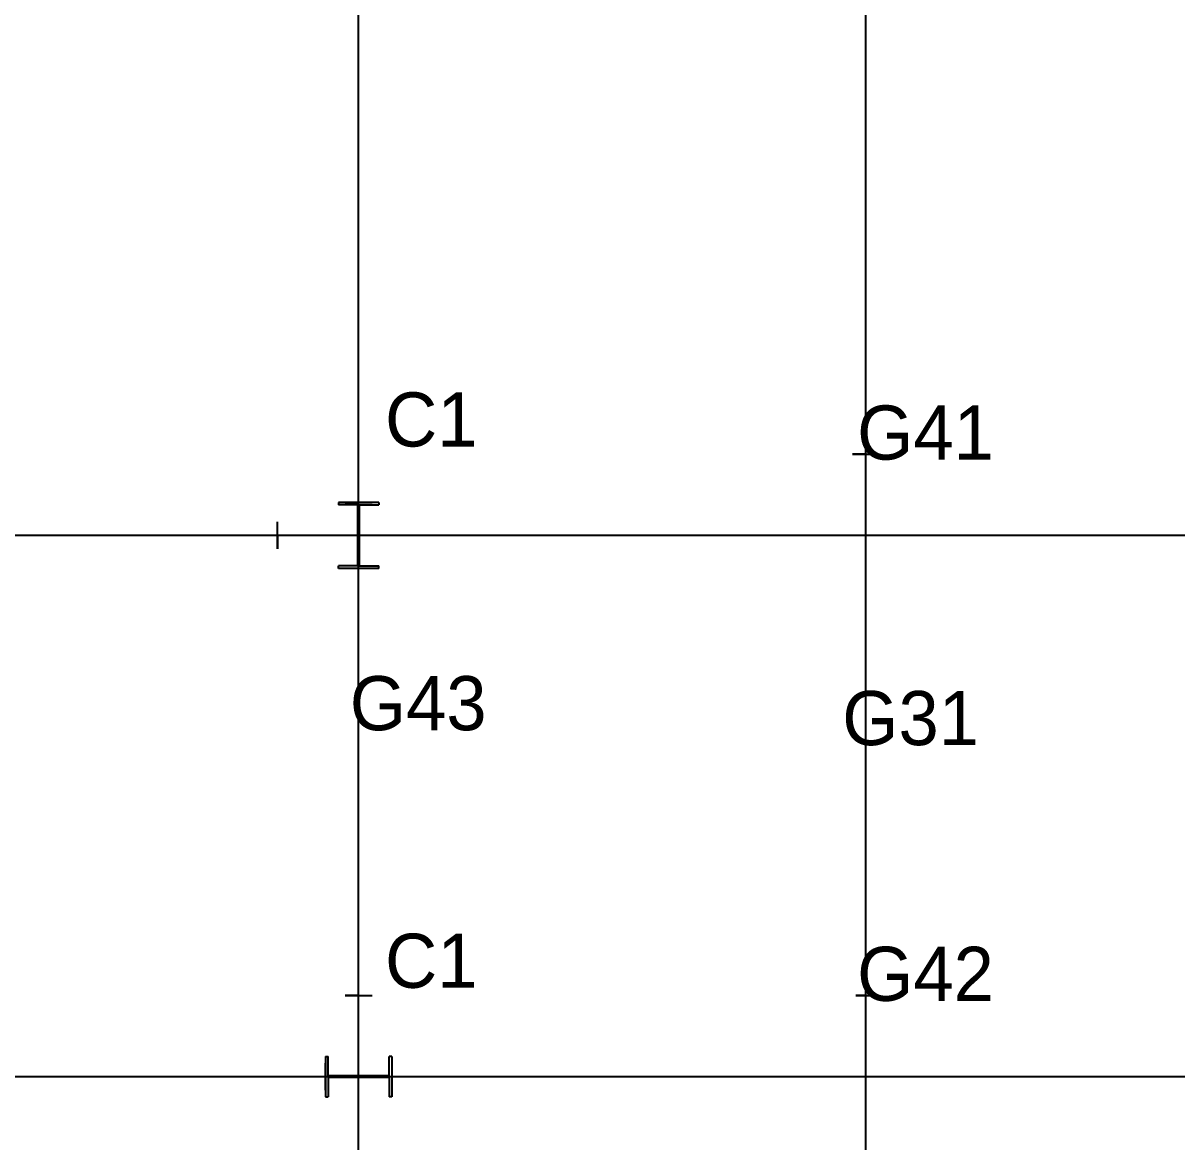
# Model space of a CAD drawing. Extents: x -150 to 68522, y -150 to 33063.
# Drawn here: x 17519 to 26049, y 15518 to 23786 of the extents above; entities that cross this region are included whole.
import ezdxf
from ezdxf.enums import TextEntityAlignment as Align

# ---------------------------------------------------------------- set-up
doc = ezdxf.new("R2010")
doc.units = 0
doc.layers.get('0').update_dxf_attribs({"color": 2, "linetype": 'CONTINUOUS'})

msp = doc.modelspace()

# ---------------------------------------------------------------- linework, layer by layer
for p, q in [((20000, 20000, 3330), (20000, 28000, 3330)), ((20000, 20000, 6460), (20000, 28000, 6460)), ((20000, 20000, 9590), (20000, 28000, 9590)), ((23750, 20000, 3330), (23750, 28000, 3330)), ((23750, 20000, 6460), (23750, 28000, 6460)), ((23750, 20000, 9590), (23750, 28000, 9590)), ((20000, 20000), (20000, 24000)), ((20000, 20000), (12500, 20000)), ((20000, 20000, 3330), (12500, 20000, 3330)), ((20000, 20000, 6460), (12500, 20000, 6460)), ((20000, 20000, 9590), (12500, 20000, 9590)), ((20000, 16000), (20000, 20000)), ((27500, 20000), (20000, 20000)), ((20000, 20000), (20000, 20000, 3330)), ((27500, 20000, 3330), (20000, 20000, 3330)), ((20000, 16000, 3330), (20000, 20000, 3330)), ((20000, 20000, 3330), (20000, 20000, 6460)), ((20000, 20000, 6460), (20000, 20000, 9590)), ((27500, 20000, 6460), (20000, 20000, 6460)), ((20000, 16000, 6460), (20000, 20000, 6460)), ((27500, 20000, 9590), (20000, 20000, 9590)), ((20000, 16000, 9590), (20000, 20000, 9590)), ((23750, 16000, 3330), (23750, 20000, 3330)), ((23750, 16000, 6460), (23750, 20000, 6460)), ((23750, 16000, 9590), (23750, 20000, 9590)), ((20000, 16000), (12500, 16000)), ((20000, 16000, 3330), (12500, 16000, 3330)), ((20000, 16000, 6460), (12500, 16000, 6460)), ((20000, 16000, 9590), (12500, 16000, 9590)), ((20000, 12000), (20000, 16000)), ((27500, 16000), (20000, 16000)), ((20000, 16000), (20000, 16000, 3330)), ((27500, 16000, 3330), (20000, 16000, 3330)), ((20000, 12000, 3330), (20000, 16000, 3330)), ((20000, 16000, 3330), (20000, 16000, 6460)), ((20000, 16000, 6460), (20000, 16000, 9590)), ((27500, 16000, 6460), (20000, 16000, 6460)), ((20000, 12000, 6460), (20000, 16000, 6460)), ((27500, 16000, 9590), (20000, 16000, 9590)), ((20000, 12000, 9590), (20000, 16000, 9590)), ((23750, 12000, 3330), (23750, 16000, 3330)), ((23750, 12000, 6460), (23750, 16000, 6460)), ((23750, 12000, 9590), (23750, 16000, 9590))]:
    msp.add_line(p, q)
at = {"layer": 'C1'}
for p, q in [((20150, 20244), (19850, 20244)), ((19850, 20244), (19850, 20226)), ((20150, 20244, 3330), (19850, 20244, 3330)), ((19850, 20244, 3330), (19850, 20226, 3330)), ((20150, 20244, 6460), (19850, 20244, 6460)), ((19850, 20244, 6460), (19850, 20226, 6460)), ((19994.5, 20226), (19850, 20226)), ((19994.5, 20226, 3330), (19850, 20226, 3330)), ((19994.5, 20226, 6460), (19850, 20226, 6460)), ((19994.5, 19774), (19994.5, 20226)), ((19994.5, 20226), (19994.5, 20226)), ((19994.5, 20226), (19994.5, 20226)), ((19994.5, 20226), (19994.5, 20226)), ((19994.5, 19774, 3330), (19994.5, 20226, 3330)), ((19994.5, 20226, 3330), (19994.5, 20226, 3330)), ((19994.5, 20226, 3330), (19994.5, 20226, 3330)), ((19994.5, 20226, 3330), (19994.5, 20226, 3330)), ((19994.5, 19774, 6460), (19994.5, 20226, 6460)), ((19994.5, 20226, 6460), (19994.5, 20226, 6460)), ((19994.5, 20226, 6460), (19994.5, 20226, 6460)), ((19994.5, 20226, 6460), (19994.5, 20226, 6460)), ((20005.5, 19774), (20005.5, 20226)), ((20005.5, 20226), (20005.5, 20226)), ((20005.5, 20226), (20005.5, 20226)), ((20005.5, 20226), (20005.5, 20226)), ((20005.5, 20226), (20150, 20226)), ((20005.5, 19774, 3330), (20005.5, 20226, 3330)), ((20005.5, 20226, 3330), (20005.5, 20226, 3330)), ((20005.5, 20226, 3330), (20005.5, 20226, 3330)), ((20005.5, 20226, 3330), (20005.5, 20226, 3330)), ((20005.5, 20226, 3330), (20150, 20226, 3330)), ((20005.5, 19774, 6460), (20005.5, 20226, 6460)), ((20005.5, 20226, 6460), (20005.5, 20226, 6460)), ((20005.5, 20226, 6460), (20005.5, 20226, 6460)), ((20005.5, 20226, 6460), (20005.5, 20226, 6460)), ((20005.5, 20226, 6460), (20150, 20226, 6460)), ((20150, 20244), (20150, 20226)), ((20150, 20244, 3330), (20150, 20226, 3330)), ((20150, 20244, 6460), (20150, 20226, 6460)), ((19994.5, 19774), (19850, 19774)), ((19850, 19756), (19850, 19774)), ((19994.5, 19774, 3330), (19850, 19774, 3330)), ((19850, 19756, 3330), (19850, 19774, 3330)), ((19994.5, 19774, 6460), (19850, 19774, 6460)), ((19850, 19756, 6460), (19850, 19774, 6460)), ((20150, 19756), (19850, 19756)), ((20150, 19756, 3330), (19850, 19756, 3330)), ((20150, 19756, 6460), (19850, 19756, 6460)), ((19994.5, 19774), (19994.5, 19774)), ((19994.5, 19774), (19994.5, 19774)), ((19994.5, 19774), (19994.5, 19774)), ((19994.5, 19774, 3330), (19994.5, 19774, 3330)), ((19994.5, 19774, 3330), (19994.5, 19774, 3330)), ((19994.5, 19774, 3330), (19994.5, 19774, 3330)), ((19994.5, 19774, 6460), (19994.5, 19774, 6460)), ((19994.5, 19774, 6460), (19994.5, 19774, 6460)), ((19994.5, 19774, 6460), (19994.5, 19774, 6460)), ((20005.5, 19774), (20005.5, 19774)), ((20005.5, 19774), (20005.5, 19774)), ((20005.5, 19774), (20005.5, 19774)), ((20005.5, 19774), (20150, 19774)), ((20005.5, 19774, 3330), (20005.5, 19774, 3330)), ((20005.5, 19774, 3330), (20005.5, 19774, 3330)), ((20005.5, 19774, 3330), (20005.5, 19774, 3330)), ((20005.5, 19774, 3330), (20150, 19774, 3330)), ((20005.5, 19774, 6460), (20005.5, 19774, 6460)), ((20005.5, 19774, 6460), (20005.5, 19774, 6460)), ((20005.5, 19774, 6460), (20005.5, 19774, 6460)), ((20005.5, 19774, 6460), (20150, 19774, 6460)), ((20150, 19756), (20150, 19774)), ((20150, 19756, 3330), (20150, 19774, 3330)), ((20150, 19756, 6460), (20150, 19774, 6460)), ((19756, 16150), (19756, 15850)), ((19756, 16150), (19774, 16150)), ((19756, 16150, 3330), (19756, 15850, 3330)), ((19756, 16150, 3330), (19774, 16150, 3330)), ((19756, 16150, 6460), (19756, 15850, 6460)), ((19756, 16150, 6460), (19774, 16150, 6460)), ((19774, 16005.5), (19774, 16150)), ((19774, 16005.5, 3330), (19774, 16150, 3330)), ((19774, 16005.5, 6460), (19774, 16150, 6460)), ((20226, 16005.5), (20226, 16150)), ((20244, 16150), (20226, 16150)), ((20226, 16005.5, 3330), (20226, 16150, 3330)), ((20244, 16150, 3330), (20226, 16150, 3330)), ((20226, 16005.5, 6460), (20226, 16150, 6460)), ((20244, 16150, 6460), (20226, 16150, 6460)), ((20244, 16150), (20244, 15850)), ((20244, 16150, 3330), (20244, 15850, 3330)), ((20244, 16150, 6460), (20244, 15850, 6460)), ((20226, 16005.5), (19774, 16005.5)), ((19774, 16005.5), (19774, 16005.5)), ((19774, 16005.5), (19774, 16005.5)), ((19774, 16005.5), (19774, 16005.5)), ((20226, 16005.5, 3330), (19774, 16005.5, 3330)), ((19774, 16005.5, 3330), (19774, 16005.5, 3330)), ((19774, 16005.5, 3330), (19774, 16005.5, 3330)), ((19774, 16005.5, 3330), (19774, 16005.5, 3330)), ((20226, 16005.5, 6460), (19774, 16005.5, 6460)), ((19774, 16005.5, 6460), (19774, 16005.5, 6460)), ((19774, 16005.5, 6460), (19774, 16005.5, 6460)), ((19774, 16005.5, 6460), (19774, 16005.5, 6460)), ((20226, 15994.5), (19774, 15994.5)), ((19774, 15994.5), (19774, 15994.5)), ((19774, 15994.5), (19774, 15994.5)), ((19774, 15994.5), (19774, 15994.5)), ((19774, 15994.5), (19774, 15850)), ((20226, 15994.5, 3330), (19774, 15994.5, 3330)), ((19774, 15994.5, 3330), (19774, 15994.5, 3330)), ((19774, 15994.5, 3330), (19774, 15994.5, 3330)), ((19774, 15994.5, 3330), (19774, 15994.5, 3330)), ((19774, 15994.5, 3330), (19774, 15850, 3330)), ((20226, 15994.5, 6460), (19774, 15994.5, 6460)), ((19774, 15994.5, 6460), (19774, 15994.5, 6460)), ((19774, 15994.5, 6460), (19774, 15994.5, 6460)), ((19774, 15994.5, 6460), (19774, 15994.5, 6460)), ((19774, 15994.5, 6460), (19774, 15850, 6460)), ((20226, 16005.5), (20226, 16005.5)), ((20226, 16005.5), (20226, 16005.5)), ((20226, 16005.5), (20226, 16005.5)), ((20226, 16005.5, 3330), (20226, 16005.5, 3330)), ((20226, 16005.5, 3330), (20226, 16005.5, 3330)), ((20226, 16005.5, 3330), (20226, 16005.5, 3330)), ((20226, 16005.5, 6460), (20226, 16005.5, 6460)), ((20226, 16005.5, 6460), (20226, 16005.5, 6460)), ((20226, 16005.5, 6460), (20226, 16005.5, 6460)), ((20226, 15994.5), (20226, 15994.5)), ((20226, 15994.5), (20226, 15994.5)), ((20226, 15994.5), (20226, 15994.5)), ((20226, 15994.5), (20226, 15850)), ((20226, 15994.5, 3330), (20226, 15994.5, 3330)), ((20226, 15994.5, 3330), (20226, 15994.5, 3330)), ((20226, 15994.5, 3330), (20226, 15994.5, 3330)), ((20226, 15994.5, 3330), (20226, 15850, 3330)), ((20226, 15994.5, 6460), (20226, 15994.5, 6460)), ((20226, 15994.5, 6460), (20226, 15994.5, 6460)), ((20226, 15994.5, 6460), (20226, 15994.5, 6460)), ((20226, 15994.5, 6460), (20226, 15850, 6460)), ((19756, 15850), (19774, 15850)), ((19756, 15850, 3330), (19774, 15850, 3330)), ((19756, 15850, 6460), (19774, 15850, 6460)), ((20244, 15850), (20226, 15850)), ((20244, 15850, 3330), (20226, 15850, 3330)), ((20244, 15850, 6460), (20226, 15850, 6460))]:
    msp.add_line(p, q, dxfattribs=at)
at = {"layer": 'G31', "extrusion": (0, 1, 0)}
for p, q in [((23675, 16600, 3480), (23825, 16600, 3480)), ((23675, 16600, 3180), (23825, 16600, 3180)), ((23746.75, 16600, 3471), (23675, 16600, 3471)), ((23675, 16600, 3480), (23675, 16600, 3471)), ((23746.75, 16600, 3189), (23675, 16600, 3189)), ((23675, 16600, 3180), (23675, 16600, 3189)), ((23675, 16600, 6610), (23825, 16600, 6610)), ((23675, 16600, 6310), (23825, 16600, 6310)), ((23746.75, 16600, 6601), (23675, 16600, 6601)), ((23675, 16600, 6610), (23675, 16600, 6601)), ((23746.75, 16600, 6319), (23675, 16600, 6319)), ((23675, 16600, 6310), (23675, 16600, 6319)), ((23675, 16600, 9740), (23825, 16600, 9740)), ((23675, 16600, 9440), (23825, 16600, 9440)), ((23746.75, 16600, 9731), (23675, 16600, 9731)), ((23675, 16600, 9740), (23675, 16600, 9731)), ((23746.75, 16600, 9449), (23675, 16600, 9449)), ((23675, 16600, 9440), (23675, 16600, 9449)), ((23746.75, 16600, 3189), (23746.75, 16600, 3471)), ((23746.75, 16600, 3471), (23746.75, 16600, 3471)), ((23746.75, 16600, 3189), (23746.75, 16600, 3189)), ((23746.75, 16600, 3471), (23746.75, 16600, 3471)), ((23746.75, 16600, 3189), (23746.75, 16600, 3189)), ((23746.75, 16600, 3471), (23746.75, 16600, 3471)), ((23746.75, 16600, 3189), (23746.75, 16600, 3189)), ((23746.75, 16600, 6319), (23746.75, 16600, 6601)), ((23746.75, 16600, 6601), (23746.75, 16600, 6601)), ((23746.75, 16600, 6319), (23746.75, 16600, 6319)), ((23746.75, 16600, 6601), (23746.75, 16600, 6601)), ((23746.75, 16600, 6319), (23746.75, 16600, 6319)), ((23746.75, 16600, 6601), (23746.75, 16600, 6601)), ((23746.75, 16600, 6319), (23746.75, 16600, 6319)), ((23746.75, 16600, 9449), (23746.75, 16600, 9731)), ((23746.75, 16600, 9731), (23746.75, 16600, 9731)), ((23746.75, 16600, 9449), (23746.75, 16600, 9449)), ((23746.75, 16600, 9731), (23746.75, 16600, 9731)), ((23746.75, 16600, 9449), (23746.75, 16600, 9449)), ((23746.75, 16600, 9731), (23746.75, 16600, 9731)), ((23746.75, 16600, 9449), (23746.75, 16600, 9449)), ((23753.25, 16600, 3189), (23753.25, 16600, 3471)), ((23753.25, 16600, 3189), (23753.25, 16600, 3189)), ((23753.25, 16600, 3471), (23753.25, 16600, 3471)), ((23753.25, 16600, 3189), (23753.25, 16600, 3189)), ((23753.25, 16600, 3471), (23753.25, 16600, 3471)), ((23753.25, 16600, 3189), (23753.25, 16600, 3189)), ((23753.25, 16600, 3471), (23753.25, 16600, 3471)), ((23753.25, 16600, 3471), (23825, 16600, 3471)), ((23753.25, 16600, 3189), (23825, 16600, 3189)), ((23753.25, 16600, 6319), (23753.25, 16600, 6601)), ((23753.25, 16600, 6319), (23753.25, 16600, 6319)), ((23753.25, 16600, 6601), (23753.25, 16600, 6601)), ((23753.25, 16600, 6319), (23753.25, 16600, 6319)), ((23753.25, 16600, 6601), (23753.25, 16600, 6601)), ((23753.25, 16600, 6319), (23753.25, 16600, 6319)), ((23753.25, 16600, 6601), (23753.25, 16600, 6601)), ((23753.25, 16600, 6601), (23825, 16600, 6601)), ((23753.25, 16600, 6319), (23825, 16600, 6319)), ((23753.25, 16600, 9449), (23753.25, 16600, 9731)), ((23753.25, 16600, 9449), (23753.25, 16600, 9449)), ((23753.25, 16600, 9731), (23753.25, 16600, 9731)), ((23753.25, 16600, 9449), (23753.25, 16600, 9449)), ((23753.25, 16600, 9731), (23753.25, 16600, 9731)), ((23753.25, 16600, 9449), (23753.25, 16600, 9449)), ((23753.25, 16600, 9731), (23753.25, 16600, 9731)), ((23753.25, 16600, 9731), (23825, 16600, 9731)), ((23753.25, 16600, 9449), (23825, 16600, 9449)), ((23825, 16600, 3480), (23825, 16600, 3471)), ((23825, 16600, 3180), (23825, 16600, 3189)), ((23825, 16600, 6610), (23825, 16600, 6601)), ((23825, 16600, 6310), (23825, 16600, 6319)), ((23825, 16600, 9740), (23825, 16600, 9731)), ((23825, 16600, 9440), (23825, 16600, 9449))]:
    msp.add_line(p, q, dxfattribs=at)
at = {"layer": 'G41', "extrusion": (-1, 0, 0)}
for p, q in [((19400, 19900, 3530), (19400, 20100, 3530)), ((19400, 19900, 3130), (19400, 20100, 3130)), ((19400, 20006, 3508), (19400, 20100, 3508)), ((19400, 20100, 3530), (19400, 20100, 3508)), ((19400, 20006, 3152), (19400, 20100, 3152)), ((19400, 20100, 3130), (19400, 20100, 3152)), ((19400, 19900, 6660), (19400, 20100, 6660)), ((19400, 19900, 6260), (19400, 20100, 6260)), ((19400, 20006, 6638), (19400, 20100, 6638)), ((19400, 20100, 6660), (19400, 20100, 6638)), ((19400, 20006, 6282), (19400, 20100, 6282)), ((19400, 20100, 6260), (19400, 20100, 6282)), ((19400, 19900, 9790), (19400, 20100, 9790)), ((19400, 19900, 9390), (19400, 20100, 9390)), ((19400, 20006, 9768), (19400, 20100, 9768)), ((19400, 20100, 9790), (19400, 20100, 9768)), ((19400, 20006, 9412), (19400, 20100, 9412)), ((19400, 20100, 9390), (19400, 20100, 9412)), ((19400, 20006, 3152), (19400, 20006, 3508)), ((19400, 20006, 3152), (19400, 20006, 3152)), ((19400, 20006, 3508), (19400, 20006, 3508)), ((19400, 20006, 3152), (19400, 20006, 3152)), ((19400, 20006, 3508), (19400, 20006, 3508)), ((19400, 20006, 3152), (19400, 20006, 3152)), ((19400, 20006, 3508), (19400, 20006, 3508)), ((19400, 20006, 6282), (19400, 20006, 6638)), ((19400, 20006, 6282), (19400, 20006, 6282)), ((19400, 20006, 6638), (19400, 20006, 6638)), ((19400, 20006, 6282), (19400, 20006, 6282)), ((19400, 20006, 6638), (19400, 20006, 6638)), ((19400, 20006, 6282), (19400, 20006, 6282)), ((19400, 20006, 6638), (19400, 20006, 6638)), ((19400, 20006, 9412), (19400, 20006, 9768)), ((19400, 20006, 9412), (19400, 20006, 9412)), ((19400, 20006, 9768), (19400, 20006, 9768)), ((19400, 20006, 9412), (19400, 20006, 9412)), ((19400, 20006, 9768), (19400, 20006, 9768)), ((19400, 20006, 9412), (19400, 20006, 9412)), ((19400, 20006, 9768), (19400, 20006, 9768)), ((19400, 19994, 3152), (19400, 19994, 3508)), ((19400, 19994, 3508), (19400, 19994, 3508)), ((19400, 19994, 3152), (19400, 19994, 3152)), ((19400, 19994, 3508), (19400, 19994, 3508)), ((19400, 19994, 3152), (19400, 19994, 3152)), ((19400, 19994, 3508), (19400, 19994, 3508)), ((19400, 19994, 3152), (19400, 19994, 3152)), ((19400, 19994, 3508), (19400, 19900, 3508)), ((19400, 19994, 3152), (19400, 19900, 3152)), ((19400, 19994, 6282), (19400, 19994, 6638)), ((19400, 19994, 6638), (19400, 19994, 6638)), ((19400, 19994, 6282), (19400, 19994, 6282)), ((19400, 19994, 6638), (19400, 19994, 6638)), ((19400, 19994, 6282), (19400, 19994, 6282)), ((19400, 19994, 6638), (19400, 19994, 6638)), ((19400, 19994, 6282), (19400, 19994, 6282)), ((19400, 19994, 6638), (19400, 19900, 6638)), ((19400, 19994, 6282), (19400, 19900, 6282)), ((19400, 19994, 9412), (19400, 19994, 9768)), ((19400, 19994, 9768), (19400, 19994, 9768)), ((19400, 19994, 9412), (19400, 19994, 9412)), ((19400, 19994, 9768), (19400, 19994, 9768)), ((19400, 19994, 9412), (19400, 19994, 9412)), ((19400, 19994, 9768), (19400, 19994, 9768)), ((19400, 19994, 9412), (19400, 19994, 9412)), ((19400, 19994, 9768), (19400, 19900, 9768)), ((19400, 19994, 9412), (19400, 19900, 9412)), ((19400, 19900, 3530), (19400, 19900, 3508)), ((19400, 19900, 3130), (19400, 19900, 3152)), ((19400, 19900, 6660), (19400, 19900, 6638)), ((19400, 19900, 6260), (19400, 19900, 6282)), ((19400, 19900, 9790), (19400, 19900, 9768)), ((19400, 19900, 9390), (19400, 19900, 9412))]:
    msp.add_line(p, q, dxfattribs=at)
at = {"layer": 'G42', "extrusion": (0, 1, 0)}
for p, q in [((23650, 20600, 3530), (23850, 20600, 3530)), ((23650, 20600, 3130), (23850, 20600, 3130)), ((23745.5, 20600, 3516), (23650, 20600, 3516)), ((23650, 20600, 3530), (23650, 20600, 3516)), ((23745.5, 20600, 3144), (23650, 20600, 3144)), ((23650, 20600, 3130), (23650, 20600, 3144)), ((23650, 20600, 6660), (23850, 20600, 6660)), ((23650, 20600, 6260), (23850, 20600, 6260)), ((23745.5, 20600, 6646), (23650, 20600, 6646)), ((23650, 20600, 6660), (23650, 20600, 6646)), ((23745.5, 20600, 6274), (23650, 20600, 6274)), ((23650, 20600, 6260), (23650, 20600, 6274)), ((23650, 20600, 9790), (23850, 20600, 9790)), ((23650, 20600, 9390), (23850, 20600, 9390)), ((23745.5, 20600, 9776), (23650, 20600, 9776)), ((23650, 20600, 9790), (23650, 20600, 9776)), ((23745.5, 20600, 9404), (23650, 20600, 9404)), ((23650, 20600, 9390), (23650, 20600, 9404)), ((23745.5, 20600, 3144), (23745.5, 20600, 3516)), ((23745.5, 20600, 3516), (23745.5, 20600, 3516)), ((23745.5, 20600, 3144), (23745.5, 20600, 3144)), ((23745.5, 20600, 3516), (23745.5, 20600, 3516)), ((23745.5, 20600, 3144), (23745.5, 20600, 3144)), ((23745.5, 20600, 3516), (23745.5, 20600, 3516)), ((23745.5, 20600, 3144), (23745.5, 20600, 3144)), ((23745.5, 20600, 6274), (23745.5, 20600, 6646)), ((23745.5, 20600, 6646), (23745.5, 20600, 6646)), ((23745.5, 20600, 6274), (23745.5, 20600, 6274)), ((23745.5, 20600, 6646), (23745.5, 20600, 6646)), ((23745.5, 20600, 6274), (23745.5, 20600, 6274)), ((23745.5, 20600, 6646), (23745.5, 20600, 6646)), ((23745.5, 20600, 6274), (23745.5, 20600, 6274)), ((23745.5, 20600, 9404), (23745.5, 20600, 9776)), ((23745.5, 20600, 9776), (23745.5, 20600, 9776)), ((23745.5, 20600, 9404), (23745.5, 20600, 9404)), ((23745.5, 20600, 9776), (23745.5, 20600, 9776)), ((23745.5, 20600, 9404), (23745.5, 20600, 9404)), ((23745.5, 20600, 9776), (23745.5, 20600, 9776)), ((23745.5, 20600, 9404), (23745.5, 20600, 9404)), ((23754.5, 20600, 3144), (23754.5, 20600, 3516)), ((23754.5, 20600, 3144), (23754.5, 20600, 3144)), ((23754.5, 20600, 3516), (23754.5, 20600, 3516)), ((23754.5, 20600, 3144), (23754.5, 20600, 3144)), ((23754.5, 20600, 3516), (23754.5, 20600, 3516)), ((23754.5, 20600, 3144), (23754.5, 20600, 3144)), ((23754.5, 20600, 3516), (23754.5, 20600, 3516)), ((23754.5, 20600, 3516), (23850, 20600, 3516)), ((23754.5, 20600, 3144), (23850, 20600, 3144)), ((23754.5, 20600, 6274), (23754.5, 20600, 6646)), ((23754.5, 20600, 6274), (23754.5, 20600, 6274)), ((23754.5, 20600, 6646), (23754.5, 20600, 6646)), ((23754.5, 20600, 6274), (23754.5, 20600, 6274)), ((23754.5, 20600, 6646), (23754.5, 20600, 6646)), ((23754.5, 20600, 6274), (23754.5, 20600, 6274)), ((23754.5, 20600, 6646), (23754.5, 20600, 6646)), ((23754.5, 20600, 6646), (23850, 20600, 6646)), ((23754.5, 20600, 6274), (23850, 20600, 6274)), ((23754.5, 20600, 9404), (23754.5, 20600, 9776)), ((23754.5, 20600, 9404), (23754.5, 20600, 9404)), ((23754.5, 20600, 9776), (23754.5, 20600, 9776)), ((23754.5, 20600, 9404), (23754.5, 20600, 9404)), ((23754.5, 20600, 9776), (23754.5, 20600, 9776)), ((23754.5, 20600, 9404), (23754.5, 20600, 9404)), ((23754.5, 20600, 9776), (23754.5, 20600, 9776)), ((23754.5, 20600, 9776), (23850, 20600, 9776)), ((23754.5, 20600, 9404), (23850, 20600, 9404)), ((23850, 20600, 3530), (23850, 20600, 3516)), ((23850, 20600, 3130), (23850, 20600, 3144)), ((23850, 20600, 6660), (23850, 20600, 6646)), ((23850, 20600, 6260), (23850, 20600, 6274)), ((23850, 20600, 9790), (23850, 20600, 9776)), ((23850, 20600, 9390), (23850, 20600, 9404)), ((19900, 20244, 3530), (20100, 20244, 3530)), ((19900, 20244, 3130), (20100, 20244, 3130)), ((19995.5, 20244, 3516), (19900, 20244, 3516)), ((19900, 20244, 3530), (19900, 20244, 3516)), ((19995.5, 20244, 3144), (19900, 20244, 3144)), ((19900, 20244, 3130), (19900, 20244, 3144)), ((19900, 20244, 6660), (20100, 20244, 6660)), ((19900, 20244, 6260), (20100, 20244, 6260)), ((19995.5, 20244, 6646), (19900, 20244, 6646)), ((19900, 20244, 6660), (19900, 20244, 6646)), ((19995.5, 20244, 6274), (19900, 20244, 6274)), ((19900, 20244, 6260), (19900, 20244, 6274)), ((19900, 20244, 9790), (20100, 20244, 9790)), ((19900, 20244, 9390), (20100, 20244, 9390)), ((19995.5, 20244, 9776), (19900, 20244, 9776)), ((19900, 20244, 9790), (19900, 20244, 9776)), ((19995.5, 20244, 9404), (19900, 20244, 9404)), ((19900, 20244, 9390), (19900, 20244, 9404)), ((19995.5, 20244, 3144), (19995.5, 20244, 3516)), ((19995.5, 20244, 3516), (19995.5, 20244, 3516)), ((19995.5, 20244, 3144), (19995.5, 20244, 3144)), ((19995.5, 20244, 3516), (19995.5, 20244, 3516)), ((19995.5, 20244, 3144), (19995.5, 20244, 3144)), ((19995.5, 20244, 3516), (19995.5, 20244, 3516)), ((19995.5, 20244, 3144), (19995.5, 20244, 3144)), ((19995.5, 20244, 6274), (19995.5, 20244, 6646)), ((19995.5, 20244, 6646), (19995.5, 20244, 6646)), ((19995.5, 20244, 6274), (19995.5, 20244, 6274)), ((19995.5, 20244, 6646), (19995.5, 20244, 6646)), ((19995.5, 20244, 6274), (19995.5, 20244, 6274)), ((19995.5, 20244, 6646), (19995.5, 20244, 6646)), ((19995.5, 20244, 6274), (19995.5, 20244, 6274)), ((19995.5, 20244, 9404), (19995.5, 20244, 9776)), ((19995.5, 20244, 9776), (19995.5, 20244, 9776)), ((19995.5, 20244, 9404), (19995.5, 20244, 9404)), ((19995.5, 20244, 9776), (19995.5, 20244, 9776)), ((19995.5, 20244, 9404), (19995.5, 20244, 9404)), ((19995.5, 20244, 9776), (19995.5, 20244, 9776)), ((19995.5, 20244, 9404), (19995.5, 20244, 9404)), ((20004.5, 20244, 3144), (20004.5, 20244, 3516)), ((20004.5, 20244, 3144), (20004.5, 20244, 3144)), ((20004.5, 20244, 3516), (20004.5, 20244, 3516)), ((20004.5, 20244, 3144), (20004.5, 20244, 3144)), ((20004.5, 20244, 3516), (20004.5, 20244, 3516)), ((20004.5, 20244, 3144), (20004.5, 20244, 3144)), ((20004.5, 20244, 3516), (20004.5, 20244, 3516)), ((20004.5, 20244, 3516), (20100, 20244, 3516)), ((20004.5, 20244, 3144), (20100, 20244, 3144)), ((20004.5, 20244, 6274), (20004.5, 20244, 6646)), ((20004.5, 20244, 6274), (20004.5, 20244, 6274)), ((20004.5, 20244, 6646), (20004.5, 20244, 6646)), ((20004.5, 20244, 6274), (20004.5, 20244, 6274)), ((20004.5, 20244, 6646), (20004.5, 20244, 6646)), ((20004.5, 20244, 6274), (20004.5, 20244, 6274)), ((20004.5, 20244, 6646), (20004.5, 20244, 6646)), ((20004.5, 20244, 6646), (20100, 20244, 6646)), ((20004.5, 20244, 6274), (20100, 20244, 6274)), ((20004.5, 20244, 9404), (20004.5, 20244, 9776)), ((20004.5, 20244, 9404), (20004.5, 20244, 9404)), ((20004.5, 20244, 9776), (20004.5, 20244, 9776)), ((20004.5, 20244, 9404), (20004.5, 20244, 9404)), ((20004.5, 20244, 9776), (20004.5, 20244, 9776)), ((20004.5, 20244, 9404), (20004.5, 20244, 9404)), ((20004.5, 20244, 9776), (20004.5, 20244, 9776)), ((20004.5, 20244, 9776), (20100, 20244, 9776)), ((20004.5, 20244, 9404), (20100, 20244, 9404)), ((20100, 20244, 3530), (20100, 20244, 3516)), ((20100, 20244, 3130), (20100, 20244, 3144)), ((20100, 20244, 6660), (20100, 20244, 6646)), ((20100, 20244, 6260), (20100, 20244, 6274)), ((20100, 20244, 9790), (20100, 20244, 9776)), ((20100, 20244, 9390), (20100, 20244, 9404))]:
    msp.add_line(p, q, dxfattribs=at)
at = {"layer": 'G42', "extrusion": (-1, 0, 0)}
for p, q in [((19756, 15900, 3530), (19756, 16100, 3530)), ((19756, 15900, 3130), (19756, 16100, 3130)), ((19756, 16004.5, 3516), (19756, 16100, 3516)), ((19756, 16100, 3530), (19756, 16100, 3516)), ((19756, 16004.5, 3144), (19756, 16100, 3144)), ((19756, 16100, 3130), (19756, 16100, 3144)), ((19756, 15900, 6660), (19756, 16100, 6660)), ((19756, 15900, 6260), (19756, 16100, 6260)), ((19756, 16004.5, 6646), (19756, 16100, 6646)), ((19756, 16100, 6660), (19756, 16100, 6646)), ((19756, 16004.5, 6274), (19756, 16100, 6274)), ((19756, 16100, 6260), (19756, 16100, 6274)), ((19756, 15900, 9790), (19756, 16100, 9790)), ((19756, 15900, 9390), (19756, 16100, 9390)), ((19756, 16004.5, 9776), (19756, 16100, 9776)), ((19756, 16100, 9790), (19756, 16100, 9776)), ((19756, 16004.5, 9404), (19756, 16100, 9404)), ((19756, 16100, 9390), (19756, 16100, 9404)), ((19756, 16004.5, 3144), (19756, 16004.5, 3516)), ((19756, 16004.5, 3144), (19756, 16004.5, 3144)), ((19756, 16004.5, 3516), (19756, 16004.5, 3516)), ((19756, 16004.5, 3144), (19756, 16004.5, 3144)), ((19756, 16004.5, 3516), (19756, 16004.5, 3516)), ((19756, 16004.5, 3144), (19756, 16004.5, 3144)), ((19756, 16004.5, 3516), (19756, 16004.5, 3516)), ((19756, 16004.5, 6274), (19756, 16004.5, 6646)), ((19756, 16004.5, 6274), (19756, 16004.5, 6274)), ((19756, 16004.5, 6646), (19756, 16004.5, 6646)), ((19756, 16004.5, 6274), (19756, 16004.5, 6274)), ((19756, 16004.5, 6646), (19756, 16004.5, 6646)), ((19756, 16004.5, 6274), (19756, 16004.5, 6274)), ((19756, 16004.5, 6646), (19756, 16004.5, 6646)), ((19756, 16004.5, 9404), (19756, 16004.5, 9776)), ((19756, 16004.5, 9404), (19756, 16004.5, 9404)), ((19756, 16004.5, 9776), (19756, 16004.5, 9776)), ((19756, 16004.5, 9404), (19756, 16004.5, 9404)), ((19756, 16004.5, 9776), (19756, 16004.5, 9776)), ((19756, 16004.5, 9404), (19756, 16004.5, 9404)), ((19756, 16004.5, 9776), (19756, 16004.5, 9776)), ((19756, 15995.5, 3144), (19756, 15995.5, 3516)), ((19756, 15995.5, 3516), (19756, 15995.5, 3516)), ((19756, 15995.5, 3144), (19756, 15995.5, 3144)), ((19756, 15995.5, 3516), (19756, 15995.5, 3516)), ((19756, 15995.5, 3144), (19756, 15995.5, 3144)), ((19756, 15995.5, 3516), (19756, 15995.5, 3516)), ((19756, 15995.5, 3144), (19756, 15995.5, 3144)), ((19756, 15995.5, 3516), (19756, 15900, 3516)), ((19756, 15995.5, 3144), (19756, 15900, 3144)), ((19756, 15995.5, 6274), (19756, 15995.5, 6646)), ((19756, 15995.5, 6646), (19756, 15995.5, 6646)), ((19756, 15995.5, 6274), (19756, 15995.5, 6274)), ((19756, 15995.5, 6646), (19756, 15995.5, 6646)), ((19756, 15995.5, 6274), (19756, 15995.5, 6274)), ((19756, 15995.5, 6646), (19756, 15995.5, 6646)), ((19756, 15995.5, 6274), (19756, 15995.5, 6274)), ((19756, 15995.5, 6646), (19756, 15900, 6646)), ((19756, 15995.5, 6274), (19756, 15900, 6274)), ((19756, 15995.5, 9404), (19756, 15995.5, 9776)), ((19756, 15995.5, 9776), (19756, 15995.5, 9776)), ((19756, 15995.5, 9404), (19756, 15995.5, 9404)), ((19756, 15995.5, 9776), (19756, 15995.5, 9776)), ((19756, 15995.5, 9404), (19756, 15995.5, 9404)), ((19756, 15995.5, 9776), (19756, 15995.5, 9776)), ((19756, 15995.5, 9404), (19756, 15995.5, 9404)), ((19756, 15995.5, 9776), (19756, 15900, 9776)), ((19756, 15995.5, 9404), (19756, 15900, 9404)), ((19756, 15900, 3530), (19756, 15900, 3516)), ((19756, 15900, 3130), (19756, 15900, 3144)), ((19756, 15900, 6660), (19756, 15900, 6646)), ((19756, 15900, 6260), (19756, 15900, 6274)), ((19756, 15900, 9790), (19756, 15900, 9776)), ((19756, 15900, 9390), (19756, 15900, 9404))]:
    msp.add_line(p, q, dxfattribs=at)
at = {"layer": 'G43', "extrusion": (0, 1, 0)}
for p, q in [((19900, 16600, 3530), (20100, 16600, 3530)), ((19900, 16600, 3130), (20100, 16600, 3130)), ((19996, 16600, 3517), (19900, 16600, 3517)), ((19900, 16600, 3530), (19900, 16600, 3517)), ((19996, 16600, 3143), (19900, 16600, 3143)), ((19900, 16600, 3130), (19900, 16600, 3143)), ((19900, 16600, 6660), (20100, 16600, 6660)), ((19900, 16600, 6260), (20100, 16600, 6260)), ((19996, 16600, 6647), (19900, 16600, 6647)), ((19900, 16600, 6660), (19900, 16600, 6647)), ((19996, 16600, 6273), (19900, 16600, 6273)), ((19900, 16600, 6260), (19900, 16600, 6273)), ((19900, 16600, 9790), (20100, 16600, 9790)), ((19900, 16600, 9390), (20100, 16600, 9390)), ((19996, 16600, 9777), (19900, 16600, 9777)), ((19900, 16600, 9790), (19900, 16600, 9777)), ((19996, 16600, 9403), (19900, 16600, 9403)), ((19900, 16600, 9390), (19900, 16600, 9403)), ((19996, 16600, 3143), (19996, 16600, 3517)), ((19996, 16600, 3517), (19996, 16600, 3517)), ((19996, 16600, 3143), (19996, 16600, 3143)), ((19996, 16600, 3517), (19996, 16600, 3517)), ((19996, 16600, 3143), (19996, 16600, 3143)), ((19996, 16600, 3517), (19996, 16600, 3517)), ((19996, 16600, 3143), (19996, 16600, 3143)), ((19996, 16600, 6273), (19996, 16600, 6647)), ((19996, 16600, 6647), (19996, 16600, 6647)), ((19996, 16600, 6273), (19996, 16600, 6273)), ((19996, 16600, 6647), (19996, 16600, 6647)), ((19996, 16600, 6273), (19996, 16600, 6273)), ((19996, 16600, 6647), (19996, 16600, 6647)), ((19996, 16600, 6273), (19996, 16600, 6273)), ((19996, 16600, 9403), (19996, 16600, 9777)), ((19996, 16600, 9777), (19996, 16600, 9777)), ((19996, 16600, 9403), (19996, 16600, 9403)), ((19996, 16600, 9777), (19996, 16600, 9777)), ((19996, 16600, 9403), (19996, 16600, 9403)), ((19996, 16600, 9777), (19996, 16600, 9777)), ((19996, 16600, 9403), (19996, 16600, 9403)), ((20004, 16600, 3143), (20004, 16600, 3517)), ((20004, 16600, 3143), (20004, 16600, 3143)), ((20004, 16600, 3517), (20004, 16600, 3517)), ((20004, 16600, 3143), (20004, 16600, 3143)), ((20004, 16600, 3517), (20004, 16600, 3517)), ((20004, 16600, 3143), (20004, 16600, 3143)), ((20004, 16600, 3517), (20004, 16600, 3517)), ((20004, 16600, 3517), (20100, 16600, 3517)), ((20004, 16600, 3143), (20100, 16600, 3143)), ((20004, 16600, 6273), (20004, 16600, 6647)), ((20004, 16600, 6273), (20004, 16600, 6273)), ((20004, 16600, 6647), (20004, 16600, 6647)), ((20004, 16600, 6273), (20004, 16600, 6273)), ((20004, 16600, 6647), (20004, 16600, 6647)), ((20004, 16600, 6273), (20004, 16600, 6273)), ((20004, 16600, 6647), (20004, 16600, 6647)), ((20004, 16600, 6647), (20100, 16600, 6647)), ((20004, 16600, 6273), (20100, 16600, 6273)), ((20004, 16600, 9403), (20004, 16600, 9777)), ((20004, 16600, 9403), (20004, 16600, 9403)), ((20004, 16600, 9777), (20004, 16600, 9777)), ((20004, 16600, 9403), (20004, 16600, 9403)), ((20004, 16600, 9777), (20004, 16600, 9777)), ((20004, 16600, 9403), (20004, 16600, 9403)), ((20004, 16600, 9777), (20004, 16600, 9777)), ((20004, 16600, 9777), (20100, 16600, 9777)), ((20004, 16600, 9403), (20100, 16600, 9403)), ((20100, 16600, 3530), (20100, 16600, 3517)), ((20100, 16600, 3130), (20100, 16600, 3143)), ((20100, 16600, 6660), (20100, 16600, 6647)), ((20100, 16600, 6260), (20100, 16600, 6273)), ((20100, 16600, 9790), (20100, 16600, 9777)), ((20100, 16600, 9390), (20100, 16600, 9403))]:
    msp.add_line(p, q, dxfattribs=at)

# ---------------------------------------------------------------- texts
at = {"layer": 'x', "extrusion": (-1, 0, 0)}
for s, p in [('G41', (-20440, 3330, -24190)), ('G41', (-20440, 6460, -24190)), ('G41', (-20440, 9590, -24190)), ('C1', (-20536.8, 1665, -20536.8)), ('C1', (-20536.8, 4895, -20536.8)), ('C1', (-20536.8, 8025, -20536.8)), ('G43', (-18440, 3330, -20440)), ('G43', (-18440, 6460, -20440)), ('G43', (-18440, 9590, -20440)), ('G31', (-18330, 3330, -24080)), ('G31', (-18330, 6460, -24080)), ('G31', (-18330, 9590, -24080)), ('G42', (-16440, 3330, -24190)), ('G42', (-16440, 6460, -24190)), ('G42', (-16440, 9590, -24190)), ('C1', (-16536.8, 1665, -20536.8)), ('C1', (-16536.8, 4895, -20536.8)), ('C1', (-16536.8, 8025, -20536.8))]:
    msp.add_text(s, height=400, dxfattribs=at).set_placement(p, align=Align.BOTTOM_CENTER)
at = {"layer": 'y', "extrusion": (0, -1, 0)}
for s, p in [('C1', (20536.8, 1665, -20536.8)), ('C1', (20536.8, 4895, -20536.8)), ('C1', (20536.8, 8025, -20536.8)), ('G41', (24190, 3330, -20440)), ('G41', (24190, 6460, -20440)), ('G41', (24190, 9590, -20440)), ('G43', (20440, 3330, -18440)), ('G43', (20440, 6460, -18440)), ('G43', (20440, 9590, -18440)), ('G31', (24080, 3330, -18330)), ('G31', (24080, 6460, -18330)), ('G31', (24080, 9590, -18330)), ('C1', (20536.8, 1665, -16536.8)), ('C1', (20536.8, 4895, -16536.8)), ('C1', (20536.8, 8025, -16536.8)), ('G42', (24190, 3330, -16440)), ('G42', (24190, 6460, -16440)), ('G42', (24190, 9590, -16440))]:
    msp.add_text(s, height=400, dxfattribs=at).set_placement(p, align=Align.BOTTOM_CENTER)
at = {"layer": 'z'}
for s, p in [('C1', (20536.8, 20536.8, 3330)), ('C1', (20536.8, 20536.8, 6460)), ('C1', (20536.8, 20536.8, 9590)), ('G41', (24190, 20440, 3330)), ('G41', (24190, 20440, 6460)), ('G41', (24190, 20440, 9590)), ('G43', (20440, 18440, 3330)), ('G43', (20440, 18440, 6460)), ('G43', (20440, 18440, 9590)), ('G31', (24080, 18330, 3330)), ('G31', (24080, 18330, 6460)), ('G31', (24080, 18330, 9590)), ('C1', (20536.8, 16536.8, 3330)), ('C1', (20536.8, 16536.8, 6460)), ('C1', (20536.8, 16536.8, 9590)), ('G42', (24190, 16440, 3330)), ('G42', (24190, 16440, 6460)), ('G42', (24190, 16440, 9590))]:
    msp.add_text(s, height=400, dxfattribs=at).set_placement(p, align=Align.BOTTOM_CENTER)

doc.saveas('drawing.dxf')
